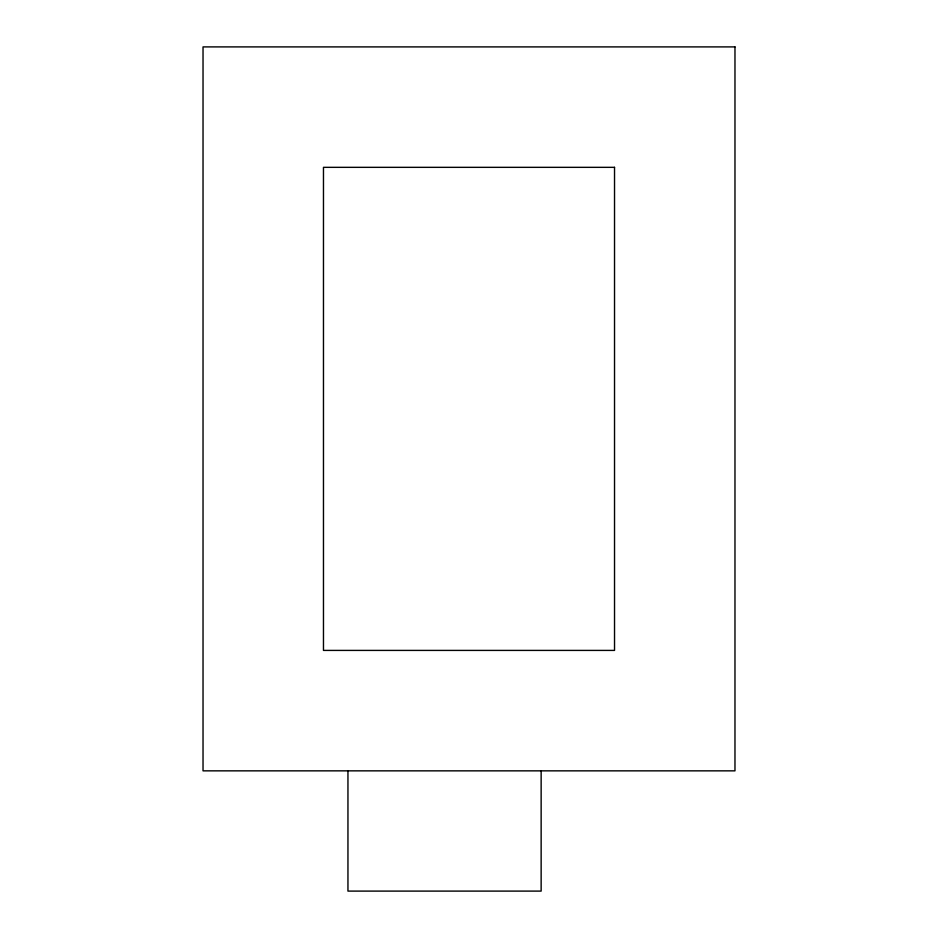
<?xml version="1.0" encoding="UTF-8"?>
<svg xmlns="http://www.w3.org/2000/svg" width="938" height="938" viewBox="0 0 938 938"><rect width="100%" height="100%" fill="white"/><g stroke="black" fill="none" stroke-linecap="round" stroke-linejoin="round"><path stroke-width="1.41" d="M541.144 770.848L541.144 891.1L347.951 891.1L347.951 770.848M734.97 46.9L203.03 46.9L203.03 770.848L734.97 770.848L734.97 46.9M614.531 167.339L323.469 167.339L323.469 650.409L614.531 650.409L614.531 167.339"/></g></svg>
